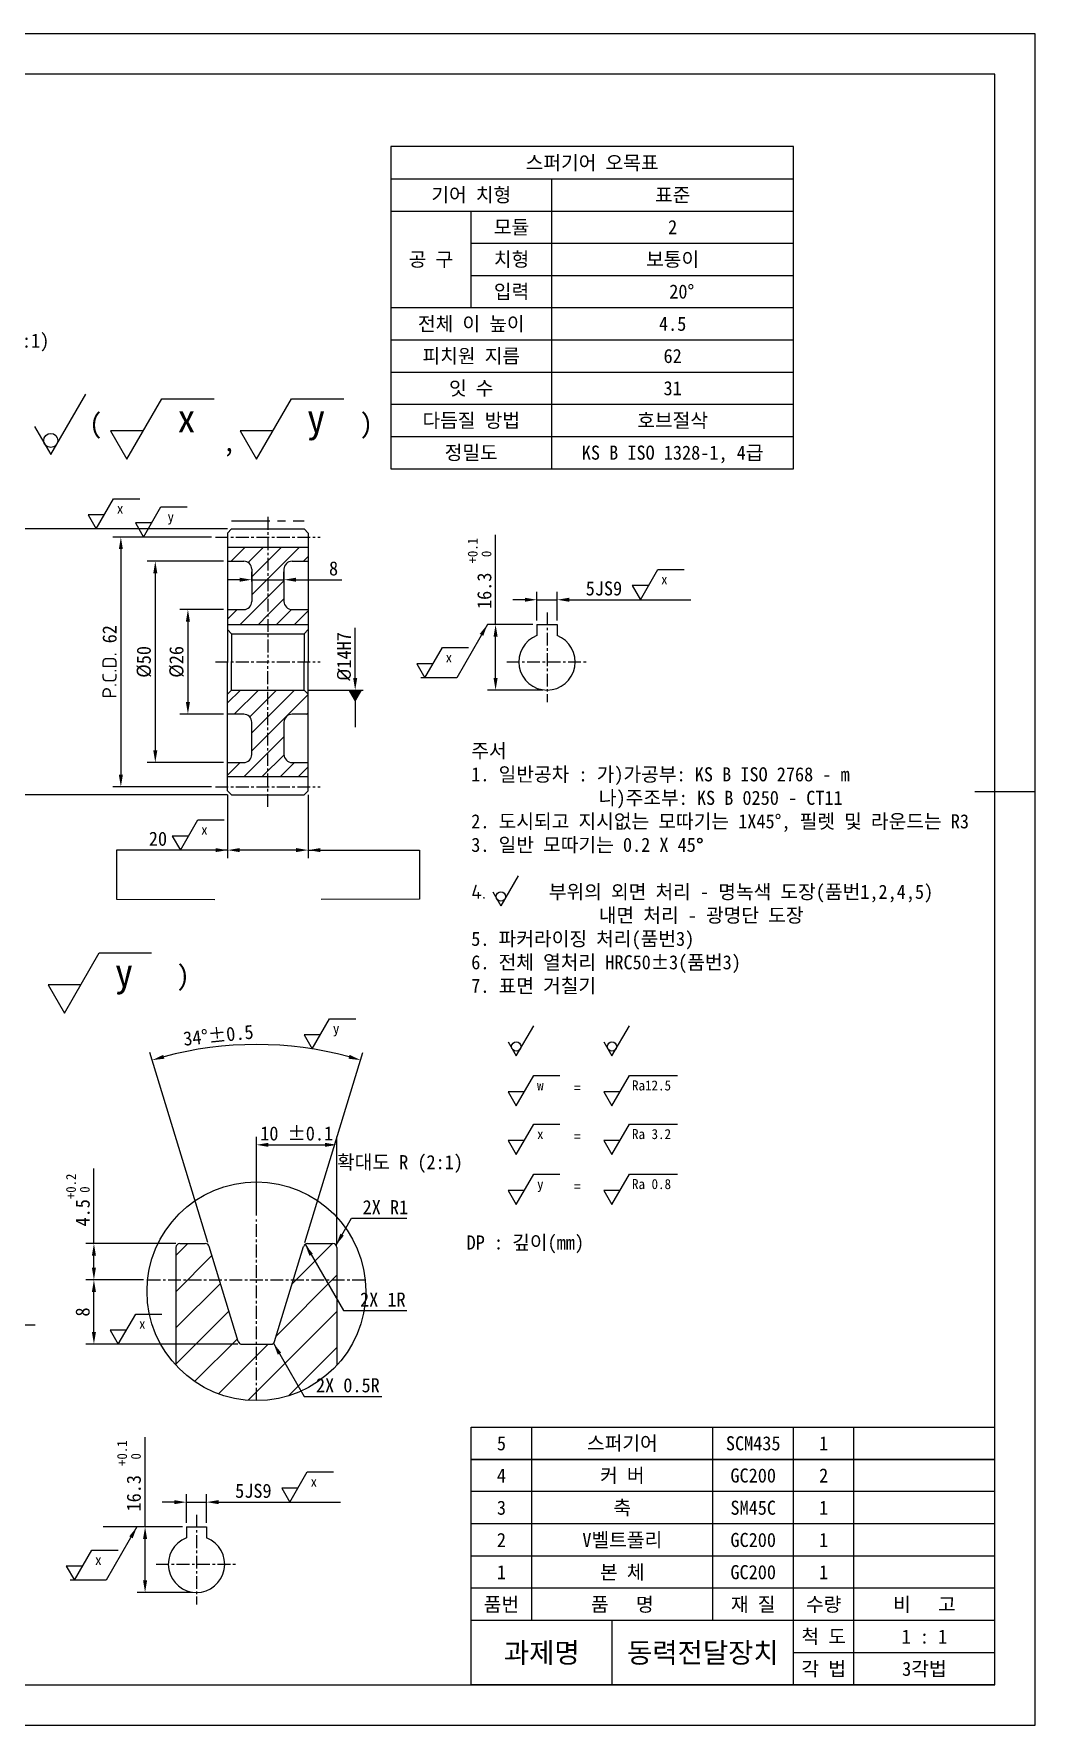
# Model space of a CAD drawing. Header units: millimetres. Extents: x 0 to 594, y 0 to 420.
# Drawn here: x 345.4 to 594, y 0 to 420 of the extents above; entities that cross this region are included whole.
import ezdxf
from ezdxf.enums import TextEntityAlignment as Align

# ---------------------------------------------------------------- set-up
doc = ezdxf.new("R2010")
doc.units = ezdxf.units.MM
doc.linetypes.add('CENTER', pattern=[50.8, 31.75, -6.35, 6.35, -6.35])
doc.linetypes.add('PHANTOM', pattern=[63.5, 31.75, -6.35, 6.35, -6.35, 6.35, -6.35])
for name, color, linetype in [('가상선', 1, 'PHANTOM'), ('문자', 2, 'Continuous'), ('외형선', 3, 'Continuous'), ('윤곽선_중심마크', 4, 'Continuous'), ('중심선', 1, 'CENTER'), ('치수선', 7, 'Continuous'), ('해칭선', 7, 'Continuous')]:
    doc.layers.add(name, color=color, linetype=linetype)
doc.styles.add('문자 H3.5', font='GulimChe.ttf', dxfattribs={"height": 3.5})
doc.styles.add('문자 H5', font='GulimChe.ttf', dxfattribs={"height": 5})
doc.dimstyles.new('기본', dxfattribs={"dimtxt": 3.5, "dimasz": 3, "dimexe": 2, "dimexo": 1, "dimgap": 1, "dimtad": 1, "dimdsep": 46, "dimtxsty": '문자 H3.5', "dimcen": 0, "dimclrd": 256, "dimclre": 256, "dimclrt": 2, "dimazin": 2, "dimtfac": 1, "dimtmove": 0, "dimatfit": 3, "dimfxl": 1, "dimlwd": -1, "dimlwe": -1, "dimarcsym": 1})

# ---------------------------------------------------------------- blocks, each defined once
blk = doc.blocks.new('*D32')
at = {"layer": 'Defpoints', "color": 0, "transparency": 16777216}
for p in [(420.66, 144.11), (400.66, 125.6), (420.66, 118.6)]:
    blk.add_point(p, dxfattribs=at)
at = {"layer": '치수선', "transparency": 16777216}
for p, q in [((400.66, 126.6), (400.66, 146.11)), ((403.66, 144.11), (417.66, 144.11)), ((420.66, 119.6), (420.66, 146.11))]:
    blk.add_line(p, q, dxfattribs=at)
for points in [[(403.66, 144.61), (403.66, 143.61), (400.66, 144.11)], [(417.66, 144.61), (417.66, 143.61), (420.66, 144.11)]]:
    blk.add_solid(points, dxfattribs=at)
at = {"layer": '치수선', "color": 2, "transparency": 16777216, "insert": (410.66, 146.91), "char_height": 3.5, "attachment_point": 5, "style": '문자 H3.5'}
blk.add_mtext('10 {\\H1x;%%P0.1}', dxfattribs=at)
blk = doc.blocks.new('*D33')
at = {"layer": 'Defpoints', "color": 0, "transparency": 16777216}
for p in [(360.32, 119.6), (381.66, 119.6), (373.67, 110.6)]:
    blk.add_point(p, dxfattribs=at)
at = {"layer": '치수선', "transparency": 16777216}
for p, q in [((360.32, 119.6), (360.32, 138.21)), ((380.66, 119.6), (358.32, 119.6)), ((360.32, 113.6), (360.32, 116.6)), ((372.67, 110.6), (358.32, 110.6))]:
    blk.add_line(p, q, dxfattribs=at)
for points in [[(359.82, 116.6), (360.82, 116.6), (360.32, 119.6)], [(359.82, 113.6), (360.82, 113.6), (360.32, 110.6)]]:
    blk.add_solid(points, dxfattribs=at)
at = {"layer": '치수선', "color": 2, "transparency": 16777216, "insert": (356.36, 130.4), "char_height": 3.5, "attachment_point": 5, "rotation": 90, "style": '문자 H3.5'}
blk.add_mtext('4.5{\\H0.7x;\\S+0.2^  0;}', dxfattribs=at)
blk = doc.blocks.new('*D34')
at = {"layer": 'Defpoints', "color": 0, "transparency": 16777216}
for p in [(360.32, 110.6), (373.67, 110.6), (397.09, 94.6)]:
    blk.add_point(p, dxfattribs=at)
at = {"layer": '치수선', "transparency": 16777216}
for p, q in [((372.67, 110.6), (358.32, 110.6)), ((360.32, 97.6), (360.32, 107.6)), ((396.09, 94.6), (358.32, 94.6))]:
    blk.add_line(p, q, dxfattribs=at)
for points in [[(359.82, 107.6), (360.82, 107.6), (360.32, 110.6)], [(359.82, 97.6), (360.82, 97.6), (360.32, 94.6)]]:
    blk.add_solid(points, dxfattribs=at)
at = {"layer": '치수선', "color": 2, "transparency": 16777216, "insert": (357.53, 102.6), "char_height": 3.5, "attachment_point": 5, "rotation": 90, "style": '문자 H3.5'}
blk.add_mtext('8', dxfattribs=at)
blk = doc.blocks.new('*D35')
at = {"layer": 'Defpoints', "color": 0, "transparency": 16777216}
for p in [(409.4, 168.58), (388.92, 118.89), (412.4, 118.89), (396.14, 95.31), (405.18, 95.31)]:
    blk.add_point(p, dxfattribs=at)
at = {"layer": '치수선', "transparency": 16777216}
for p, q in [((388.63, 119.85), (374.2, 167.06)), ((412.69, 119.85), (427.12, 167.06))]:
    blk.add_line(p, q, dxfattribs=at)
blk.add_arc((400.66, 80.51), 88.51, 74.9422, 105.0578, dxfattribs=at)
for points in [[(377.81, 165.5), (377.53, 166.46), (374.78, 165.15)], [(423.79, 166.46), (423.52, 165.5), (426.54, 165.15)]]:
    blk.add_solid(points, dxfattribs=at)
at = {"layer": '치수선', "color": 2, "transparency": 16777216, "insert": (391.21, 171.32), "char_height": 3.5, "attachment_point": 5, "rotation": 5.942, "style": '문자 H3.5'}
blk.add_mtext('34°%%P0.5', dxfattribs=at)
blk = doc.blocks.new('*D38')
at = {"layer": 'Defpoints', "color": 0, "transparency": 16777216}
for p in [(388.28, 55.38), (383.28, 49.25), (388.28, 49.25)]:
    blk.add_point(p, dxfattribs=at)
at = {"layer": '치수선', "transparency": 16777216}
for p, q in [((380.28, 55.38), (377.28, 55.38)), ((383.28, 50.25), (383.28, 57.38)), ((383.28, 55.38), (388.28, 55.38)), ((388.28, 50.25), (388.28, 57.38)), ((391.28, 55.38), (405.54, 55.38))]:
    blk.add_line(p, q, dxfattribs=at)
for points in [[(380.28, 55.88), (380.28, 54.88), (383.28, 55.38)], [(391.28, 55.88), (391.28, 54.88), (388.28, 55.38)]]:
    blk.add_solid(points, dxfattribs=at)
at = {"layer": '치수선', "color": 2, "transparency": 16777216, "insert": (399.91, 58.17), "char_height": 3.5, "attachment_point": 5, "style": '문자 H3.5'}
blk.add_mtext('5JS9', dxfattribs=at)
blk = doc.blocks.new('*D39')
at = {"layer": 'Defpoints', "color": 0, "transparency": 16777216}
for p in [(383.28, 49.25), (373.02, 32.95), (385.78, 32.95)]:
    blk.add_point(p, dxfattribs=at)
at = {"layer": '치수선', "transparency": 16777216}
for p, q in [((373.02, 49.25), (373.02, 71.54)), ((382.28, 49.25), (371.02, 49.25)), ((373.02, 35.95), (373.02, 46.25)), ((384.78, 32.95), (371.02, 32.95))]:
    blk.add_line(p, q, dxfattribs=at)
for points in [[(372.52, 46.25), (373.52, 46.25), (373.02, 49.25)], [(372.52, 35.95), (373.52, 35.95), (373.02, 32.95)]]:
    blk.add_solid(points, dxfattribs=at)
at = {"layer": '치수선', "color": 2, "transparency": 16777216, "insert": (369.05, 61.89), "char_height": 3.5, "attachment_point": 5, "rotation": 90, "style": '문자 H3.5'}
blk.add_mtext('16.3 {\\H0.7x;\\S+0.1^  0;}', dxfattribs=at)
blk = doc.blocks.new('*D55')
at = {"layer": 'Defpoints', "color": 0, "transparency": 16777216}
for p in [(393.51, 277.04), (383.66, 251.04), (393.51, 251.04)]:
    blk.add_point(p, dxfattribs=at)
at = {"layer": '치수선', "transparency": 16777216}
for p, q in [((392.51, 277.04), (381.66, 277.04)), ((383.66, 274.04), (383.66, 254.04)), ((392.51, 251.04), (381.66, 251.04))]:
    blk.add_line(p, q, dxfattribs=at)
for points in [[(383.16, 274.04), (384.16, 274.04), (383.66, 277.04)], [(383.16, 254.04), (384.16, 254.04), (383.66, 251.04)]]:
    blk.add_solid(points, dxfattribs=at)
at = {"layer": '치수선', "color": 2, "transparency": 16777216, "insert": (380.87, 264.04), "char_height": 3.5, "attachment_point": 5, "rotation": 90, "style": '문자 H3.5'}
blk.add_mtext('%%c26', dxfattribs=at)
blk = doc.blocks.new('*D56')
at = {"layer": 'Defpoints', "color": 0, "transparency": 16777216}
for p in [(393.51, 289.04), (375.56, 239.04), (393.51, 239.04)]:
    blk.add_point(p, dxfattribs=at)
at = {"layer": '치수선', "transparency": 16777216}
for p, q in [((392.51, 289.04), (373.56, 289.04)), ((375.56, 286.04), (375.56, 242.04)), ((392.51, 239.04), (373.56, 239.04))]:
    blk.add_line(p, q, dxfattribs=at)
for points in [[(375.06, 286.04), (376.06, 286.04), (375.56, 289.04)], [(375.06, 242.04), (376.06, 242.04), (375.56, 239.04)]]:
    blk.add_solid(points, dxfattribs=at)
at = {"layer": '치수선', "color": 2, "transparency": 16777216, "insert": (372.77, 264.04), "char_height": 3.5, "attachment_point": 5, "rotation": 90, "style": '문자 H3.5'}
blk.add_mtext('%%c50', dxfattribs=at)
blk = doc.blocks.new('*D57')
at = {"layer": 'Defpoints', "color": 0, "transparency": 16777216}
for p in [(390.51, 295.04), (367.01, 233.04), (390.51, 233.04)]:
    blk.add_point(p, dxfattribs=at)
at = {"layer": '치수선', "transparency": 16777216}
for p, q in [((389.51, 295.04), (365.01, 295.04)), ((367.01, 292.04), (367.01, 236.04)), ((389.51, 233.04), (365.01, 233.04))]:
    blk.add_line(p, q, dxfattribs=at)
for points in [[(366.51, 292.04), (367.51, 292.04), (367.01, 295.04)], [(366.51, 236.04), (367.51, 236.04), (367.01, 233.04)]]:
    blk.add_solid(points, dxfattribs=at)
at = {"layer": '치수선', "color": 2, "transparency": 16777216, "insert": (364.22, 264.04), "char_height": 3.5, "attachment_point": 5, "rotation": 90, "style": '문자 H3.5'}
blk.add_mtext('{\\fISOCPEUR|b0|i0|c0|p34;P.C.D. }62', dxfattribs=at)
blk = doc.blocks.new('*D58')
at = {"layer": 'Defpoints', "color": 0, "transparency": 16777216}
for p in [(394.51, 297.04), (340.26, 231.04), (394.51, 231.04)]:
    blk.add_point(p, dxfattribs=at)
at = {"layer": '치수선', "transparency": 16777216}
for p, q in [((393.51, 297.04), (338.26, 297.04)), ((340.26, 294.04), (340.26, 234.04)), ((393.51, 231.04), (338.26, 231.04))]:
    blk.add_line(p, q, dxfattribs=at)
for points in [[(339.76, 294.04), (340.76, 294.04), (340.26, 297.04)], [(339.76, 234.04), (340.76, 234.04), (340.26, 231.04)]]:
    blk.add_solid(points, dxfattribs=at)
at = {"layer": '치수선', "color": 2, "transparency": 16777216, "insert": (337.47, 264.04), "char_height": 3.5, "attachment_point": 5, "rotation": 90, "style": '문자 H3.5'}
blk.add_mtext('%%c66', dxfattribs=at)
blk = doc.blocks.new('*D59')
at = {"layer": 'Defpoints', "color": 0, "transparency": 16777216}
for p in [(399.51, 283.04), (407.51, 284.44), (407.51, 283.04)]:
    blk.add_point(p, dxfattribs=at)
at = {"layer": '문자', "color": 7, "transparency": 16777216}
for p, q in [((399.51, 284.04), (399.51, 286.44)), ((407.51, 284.04), (407.51, 286.44)), ((396.51, 284.44), (393.51, 284.44)), ((399.51, 284.44), (407.51, 284.44)), ((410.51, 284.44), (421.87, 284.44))]:
    blk.add_line(p, q, dxfattribs=at)
for points in [[(396.51, 284.94), (396.51, 283.94), (399.51, 284.44)], [(410.51, 284.94), (410.51, 283.94), (407.51, 284.44)]]:
    blk.add_solid(points, dxfattribs=at)
at = {"layer": '문자', "color": 2, "transparency": 16777216, "insert": (419.82, 287.23), "char_height": 3.5, "attachment_point": 5, "style": '문자 H3.5'}
blk.add_mtext('8', dxfattribs=at)
blk = doc.blocks.new('*D60')
at = {"layer": 'Defpoints', "color": 0, "transparency": 16777216}
for p in [(412.51, 271.04), (425.19, 271.04), (412.51, 257.04)]:
    blk.add_point(p, dxfattribs=at)
at = {"layer": '문자', "color": 7, "transparency": 16777216}
for p, q in [((425.19, 260.04), (425.19, 272.52)), ((413.51, 257.04), (427.19, 257.04))]:
    blk.add_line(p, q, dxfattribs=at)
blk.add_solid([(424.69, 260.04), (425.69, 260.04), (425.19, 257.04)], dxfattribs=at)
at = {"layer": '문자', "color": 2, "transparency": 16777216, "insert": (422.39, 265.39), "char_height": 3.5, "attachment_point": 5, "rotation": 90, "style": '문자 H3.5'}
blk.add_mtext('{\\fISOCPEUR|b0|i0|c0|p34;%%C}14H7', dxfattribs=at)
blk = doc.blocks.new('_None')
blk = doc.blocks.new('*D61')
at = {"layer": 'Defpoints', "color": 0, "transparency": 16777216}
for p in [(475.31, 279.47), (470.31, 273.34), (475.31, 273.34)]:
    blk.add_point(p, dxfattribs=at)
at = {"layer": '치수선', "transparency": 16777216}
for p, q in [((470.31, 274.34), (470.31, 281.47)), ((475.31, 274.34), (475.31, 281.47)), ((467.31, 279.47), (464.31, 279.47)), ((470.31, 279.47), (475.31, 279.47)), ((478.31, 279.47), (492.56, 279.47))]:
    blk.add_line(p, q, dxfattribs=at)
for points in [[(467.31, 279.97), (467.31, 278.97), (470.31, 279.47)], [(478.31, 279.97), (478.31, 278.97), (475.31, 279.47)]]:
    blk.add_solid(points, dxfattribs=at)
at = {"layer": '치수선', "color": 2, "transparency": 16777216, "insert": (486.94, 282.26), "char_height": 3.5, "attachment_point": 5, "style": '문자 H3.5'}
blk.add_mtext('5JS9', dxfattribs=at)
blk = doc.blocks.new('*D62')
at = {"layer": 'Defpoints', "color": 0, "transparency": 16777216}
for p in [(470.31, 273.34), (460.04, 257.04), (472.81, 257.04)]:
    blk.add_point(p, dxfattribs=at)
at = {"layer": '치수선', "transparency": 16777216}
for p, q in [((460.04, 273.34), (460.04, 295.63)), ((469.31, 273.34), (458.04, 273.34)), ((460.04, 260.04), (460.04, 270.34)), ((471.81, 257.04), (458.04, 257.04))]:
    blk.add_line(p, q, dxfattribs=at)
for points in [[(459.54, 270.34), (460.54, 270.34), (460.04, 273.34)], [(459.54, 260.04), (460.54, 260.04), (460.04, 257.04)]]:
    blk.add_solid(points, dxfattribs=at)
at = {"layer": '치수선', "color": 2, "transparency": 16777216, "insert": (456.08, 285.99), "char_height": 3.5, "attachment_point": 5, "rotation": 90, "style": '문자 H3.5'}
blk.add_mtext('16.3 {\\H0.7x;\\S+0.1^  0;}', dxfattribs=at)
blk = doc.blocks.new('*D63')
at = {"layer": 'Defpoints', "color": 0, "transparency": 16777216}
for p in [(393.51, 232.04), (413.51, 232.04), (413.51, 217.3)]:
    blk.add_point(p, dxfattribs=at)
at = {"layer": '문자', "color": 7, "transparency": 16777216}
for p, q in [((393.51, 231.04), (393.51, 215.3)), ((413.51, 231.04), (413.51, 215.3)), ((393.51, 217.3), (373, 217.3)), ((410.51, 217.3), (396.51, 217.3))]:
    blk.add_line(p, q, dxfattribs=at)
for points in [[(396.51, 217.8), (396.51, 216.8), (393.51, 217.3)], [(410.51, 217.8), (410.51, 216.8), (413.51, 217.3)]]:
    blk.add_solid(points, dxfattribs=at)
at = {"layer": '문자', "color": 2, "transparency": 16777216, "insert": (376.22, 220.09), "char_height": 3.5, "attachment_point": 5, "style": '문자 H3.5'}
blk.add_mtext('20', dxfattribs=at)

msp = doc.modelspace()

# ---------------------------------------------------------------- hatches: boundary and pattern name
h = msp.add_hatch()
h.set_pattern_fill('ANSI31', color=256, scale=2)
h.set_pattern_definition([(45, (-2133.6707, -4032.13), (-4.490128, 4.490128), [])])
edge = h.paths.add_edge_path()
edge.add_arc((400.66, 107.745), 27.145, 222.5425, 270)
edge.add_line((400.66, 80.599), (400.66, 94.601))
edge.add_line((400.66, 94.601), (397.092, 94.601))
edge.add_arc((397.092, 95.601), 1, 197, 270, ccw=False)
edge.add_line((396.136, 95.309), (388.925, 118.893))
edge.add_arc((387.969, 118.601), 1, 17, 90)
edge.add_line((387.969, 119.601), (381.66, 119.601))
edge.add_arc((381.66, 118.601), 1, 90, 180)
edge.add_line((380.66, 118.601), (380.66, 89.391))
edge = h.paths.add_edge_path()
edge.add_arc((400.66, 107.745), 27.145, 270, 317.4575)
edge.add_line((420.66, 89.391), (420.66, 118.601))
edge.add_arc((419.66, 118.601), 1, 0, 90)
edge.add_line((419.66, 119.601), (413.352, 119.601))
edge.add_arc((413.352, 118.601), 1, 90, 163)
edge.add_line((412.395, 118.893), (405.185, 95.309))
edge.add_arc((404.229, 95.601), 1, 270, 343, ccw=False)
edge.add_line((404.229, 94.601), (400.66, 94.601))
edge.add_line((400.66, 94.601), (400.66, 80.599))
at = {"layer": '문자'}
h = msp.add_hatch(dxfattribs=at)
h.set_pattern_fill('ANSI31', color=0)
h.set_pattern_definition([(45, (-23.1248, -72.9586), (-2.245064, 2.245064), [])])
h.paths.add_polyline_path([(403.51, 257.042), (394.51, 257.042), (393.51, 256.042), (393.51, 251.042), (397.51, 251.042, -0.4142136), (399.51, 249.042), (399.51, 241.042, -0.4142136), (397.51, 239.042), (393.51, 239.042), (393.51, 235.542), (403.51, 235.542)])
h.paths.add_polyline_path([(413.51, 256.042), (412.51, 257.042), (403.51, 257.042), (403.51, 235.542), (413.51, 235.542), (413.51, 239.042), (409.51, 239.042, -0.4142136), (407.51, 241.042), (407.51, 249.042, -0.4142136), (409.51, 251.042), (413.51, 251.042)])

# ---------------------------------------------------------------- linework, layer by layer
for p, q in [((434, 384.001), (534, 384.001)), ((474, 312.001), (474, 384.001)), ((434, 376.001), (534, 376.001)), ((454, 352.001), (454, 376.001)), ((454, 368.001), (534, 368.001)), ((454, 360.001), (534, 360.001)), ((434, 352.001), (534, 352.001)), ((434, 344.001), (534, 344.001)), ((434, 336.001), (534, 336.001)), ((434, 328.001), (534, 328.001)), ((434, 320.001), (534, 320.001))]:
    msp.add_line(p, q)
at = {"color": 3}
for p, q in [((470.31, 273.342), (470.31, 270.581)), ((470.31, 273.342), (475.31, 273.342)), ((475.31, 273.342), (475.31, 270.581)), ((380.66, 118.601), (380.66, 89.391)), ((381.66, 119.601), (387.969, 119.601)), ((396.136, 95.309), (388.925, 118.893)), ((405.185, 95.309), (412.395, 118.893)), ((413.352, 119.601), (419.66, 119.601)), ((420.66, 118.601), (420.66, 89.391)), ((397.092, 94.601), (404.229, 94.601)), ((383.284, 49.251), (383.284, 46.489)), ((383.284, 49.251), (388.284, 49.251)), ((388.284, 49.251), (388.284, 46.489))]:
    msp.add_line(p, q, dxfattribs=at)
at = {"color": 1, "linetype": 'CENTER', "ltscale": 0.1}
for p, q in [((472.81, 276.342), (472.81, 254.042)), ((462.81, 264.042), (482.81, 264.042)), ((400.66, 80.599), (400.66, 125.601)), ((373.666, 110.601), (427.655, 110.601)), ((385.784, 52.251), (385.784, 29.951)), ((375.784, 39.951), (395.784, 39.951))]:
    msp.add_line(p, q, dxfattribs=at)
msp.add_lwpolyline([(0, 0), (594, 0), (594, 420), (0, 420)], close=True)
at = {"color": 3}
for centre, radius, start, end in [((472.81, 264.042), 7, 110.92483, 69.07517), ((381.66, 118.601), 1, 90, 180), ((387.969, 118.601), 1, 17, 90), ((413.352, 118.601), 1, 90, 163), ((419.66, 118.601), 1, 0, 90), ((397.092, 95.601), 1, 197, 270), ((404.229, 95.601), 1, 270, 343), ((385.784, 39.951), 7, 110.92483, 69.07517)]:
    msp.add_arc(centre, radius, start, end, dxfattribs=at)
at = {"layer": '가상선', "color": 3, "linetype": 'Continuous', "ltscale": 0.3}
msp.add_circle((400.66, 107.745), 27.145, dxfattribs=at)
at = {"layer": '문자', "color": 0, "linetype": 'Continuous'}
for p, q in [((394.407, 289.042), (397.907, 292.542)), ((398.584, 288.73), (402.397, 292.542)), ((403.51, 289.166), (406.887, 292.542)), ((403.51, 284.675), (411.377, 292.542)), ((412.367, 289.042), (413.51, 290.185)), ((399.51, 285.166), (403.51, 289.166)), ((399.51, 280.675), (403.51, 284.675)), ((403.51, 280.185), (407.51, 284.185)), ((396.667, 273.342), (403.51, 280.185)), ((403.51, 275.695), (407.51, 279.695)), ((393.51, 274.675), (395.877, 277.042)), ((401.157, 273.342), (403.51, 275.695)), ((405.648, 273.342), (409.354, 277.048)), ((410.138, 273.342), (413.51, 276.715))]:
    msp.add_line(p, q, dxfattribs=at)
at = {"layer": '외형선'}
for p, q in [((394.51, 297.042), (393.51, 296.042)), ((393.51, 296.042), (393.51, 264.042)), ((394.51, 297.042), (412.51, 297.042)), ((412.51, 297.042), (413.51, 296.042)), ((413.51, 296.042), (413.51, 272.042)), ((393.51, 292.542), (413.51, 292.542)), ((393.51, 289.042), (397.51, 289.042)), ((409.51, 289.042), (413.51, 289.042)), ((393.51, 277.042), (397.51, 277.042)), ((393.51, 273.342), (413.51, 273.342)), ((409.51, 277.042), (413.51, 277.042)), ((393.51, 272.042), (394.51, 271.042)), ((393.51, 272.042), (393.51, 264.042)), ((394.51, 271.042), (412.51, 271.042)), ((394.51, 271.042), (394.51, 264.042)), ((413.51, 272.042), (412.51, 271.042)), ((412.51, 271.042), (412.51, 264.042)), ((413.51, 272.042), (413.51, 264.042)), ((393.51, 232.042), (393.51, 264.042)), ((393.51, 256.042), (393.51, 264.042)), ((394.51, 257.042), (394.51, 264.042)), ((412.51, 257.042), (412.51, 264.042)), ((413.51, 256.042), (413.51, 264.042)), ((393.51, 256.042), (394.51, 257.042)), ((394.51, 257.042), (412.51, 257.042)), ((413.51, 256.042), (412.51, 257.042)), ((413.51, 232.042), (413.51, 256.042)), ((393.51, 235.542), (413.51, 235.542)), ((393.51, 232.042), (394.51, 231.042)), ((394.51, 231.042), (412.51, 231.042)), ((413.51, 232.042), (412.51, 231.042)), ((469, 26), (469, 74)), ((514, 26), (514, 74)), ((534, 10), (534, 74)), ((549, 10), (549, 74)), ((584, 66), (454, 66)), ((584, 58), (454, 58)), ((584, 50), (454, 50)), ((584, 42), (454, 42)), ((584, 34), (454, 34)), ((584, 26), (454, 26)), ((489, 10), (489, 26)), ((584, 18), (534, 18))]:
    msp.add_line(p, q, dxfattribs=at)
msp.add_lwpolyline([(534, 312.001), (534, 392.001), (434, 392.001), (434, 312.001)], close=True, dxfattribs=at)
for points in [[(393.51, 239.042), (397.51, 239.042, 0.4142136), (399.51, 241.042), (399.51, 249.042, 0.4142136), (397.51, 251.042), (393.51, 251.042)], [(413.51, 251.042), (409.51, 251.042, 0.4142136), (407.51, 249.042), (407.51, 241.042, 0.4142136), (409.51, 239.042), (413.51, 239.042)]]:
    msp.add_lwpolyline(points, format="xyb", dxfattribs=at)
for centre, start, end in [((397.51, 287.042), 0, 90), ((409.51, 287.042), 90, 180), ((397.51, 279.042), 270, 0), ((409.51, 279.042), 180, 270)]:
    msp.add_arc(centre, 2, start, end, dxfattribs=at)
at = {"layer": '윤곽선_중심마크', "color": 4, "linetype": 'CENTER', "ltscale": 0.3}
msp.add_line((394.51, 299.042), (412.51, 299.042), dxfattribs=at)
at = {"layer": '윤곽선_중심마크'}
for p, q in [((594, 231.804), (579, 231.804)), ((454, 10), (454, 74)), ((454, 74), (584, 74)), ((454, 66), (584, 66)), ((584, 10), (584, 18)), ((584, 10), (454, 10)), ((454, 10), (489, 10))]:
    msp.add_line(p, q, dxfattribs=at)
msp.add_lwpolyline([(584, 410), (10, 410), (10, 10), (584, 10)], close=True, dxfattribs=at)
at = {"layer": '중심선', "ltscale": 0.1}
for p, q in [((403.51, 300.042), (403.51, 264.042)), ((390.51, 295.042), (416.51, 295.042)), ((403.51, 228.042), (403.51, 264.042)), ((390.51, 233.042), (416.51, 233.042))]:
    msp.add_line(p, q, dxfattribs=at)
at = {"layer": '중심선', "color": 3, "linetype": 'Continuous'}
for p, q in [((399.51, 287.042), (399.51, 279.042)), ((407.51, 287.042), (407.51, 279.042))]:
    msp.add_line(p, q, dxfattribs=at)
at = {"layer": '중심선', "linetype": 'CENTER', "ltscale": 0.1}
msp.add_line((390.51, 264.042), (416.51, 264.042), dxfattribs=at)
at = {"layer": '치수선', "color": 7}
for p, q in [((492.563, 279.471), (508.55, 279.471)), ((465.678, 210.92), (461.348, 203.42)), ((459.327, 206.92), (461.348, 203.42)), ((405.537, 55.379), (421.523, 55.379)), ((371.017, 49.251), (362.646, 49.251))]:
    msp.add_line(p, q, dxfattribs=at)
for points in [[(345.573, 322.529), (349.615, 315.529), (358.275, 330.529)], [(372.534, 321.39), (364.451, 321.39), (368.493, 314.39), (377.153, 329.39), (390.153, 329.39)], [(404.721, 321.39), (396.638, 321.39), (400.68, 314.39), (409.34, 329.39), (422.34, 329.39)], [(362.894, 300.542), (358.853, 300.542), (360.873, 297.042), (365.204, 304.542), (371.704, 304.542)], [(374.656, 298.542), (370.614, 298.542), (372.635, 295.042), (376.965, 302.542), (383.465, 302.542)], [(498.013, 282.971), (493.971, 282.971), (495.992, 279.471), (500.322, 286.971), (506.822, 286.971)], [(444.52, 263.572), (440.479, 263.572), (442.5, 260.072), (446.83, 267.572), (453.33, 267.572)], [(383.816, 220.797), (379.774, 220.797), (381.795, 217.297), (386.125, 224.797), (392.625, 224.797)], [(357.021, 183.806), (348.938, 183.806), (352.98, 176.806), (361.64, 191.806), (374.64, 191.806)], [(416.527, 171.425), (412.486, 171.425), (414.506, 167.925), (418.837, 175.425), (425.337, 175.425)], [(463.171, 169.676), (465.192, 166.176), (469.522, 173.676)], [(486.923, 169.676), (488.943, 166.176), (493.273, 173.676)], [(467.213, 157.288), (463.171, 157.288), (465.192, 153.788), (469.522, 161.288), (476.022, 161.288)], [(490.964, 157.288), (486.923, 157.288), (488.943, 153.788), (493.273, 161.288), (505.228, 161.288)], [(467.213, 145.212), (463.171, 145.212), (465.192, 141.712), (469.522, 149.212), (476.022, 149.212)], [(490.964, 145.212), (486.923, 145.212), (488.943, 141.712), (493.273, 149.212), (505.228, 149.212)], [(467.213, 132.795), (463.171, 132.795), (465.192, 129.295), (469.522, 136.795), (476.022, 136.795)], [(490.964, 132.795), (486.923, 132.795), (488.943, 129.295), (493.273, 136.795), (505.228, 136.795)], [(368.4, 98.101), (364.359, 98.101), (366.38, 94.601), (370.71, 102.101), (377.21, 102.101)], [(336.966, 95.403), (332.925, 95.403), (334.945, 91.903), (339.276, 99.403), (345.776, 99.403)], [(410.986, 58.879), (406.945, 58.879), (408.966, 55.379), (413.296, 62.879), (419.796, 62.879)], [(357.494, 39.481), (353.453, 39.481), (355.473, 35.981), (359.803, 43.481), (366.303, 43.481)]]:
    msp.add_lwpolyline(points, dxfattribs=at)
for centre, radius in [((349.615, 319.029), 1.75), ((461.348, 205.753), 1.167), ((465.192, 168.509), 1.167), ((488.943, 168.509), 1.167)]:
    msp.add_circle(centre, radius, dxfattribs=at)

# ---------------------------------------------------------------- texts
at = {"layer": '문자'}
for s, height, style, p in [('스퍼기어 오목표', 3.5, '문자 H3.5', (484, 388.001)), ('기어 치형', 3.5, '문자 H3.5', (454, 380.001)), ('표준', 3.5, '문자 H3.5', (504, 380.001)), ('모듈', 3.5, '문자 H3.5', (464, 372.001)), ('2', 3.5, '문자 H3.5', (504, 372.001)), ('공 구', 3.5, '문자 H3.5', (444, 364.001)), ('치형', 3.5, '문자 H3.5', (464, 364.001)), ('보통이', 3.5, '문자 H3.5', (504, 364.001)), ('입력', 3.5, '문자 H3.5', (464, 356.001)), ('  20%%D', 3.5, '문자 H3.5', (504, 356.001)), ('전체 이 높이', 3.5, '문자 H3.5', (454, 348.001)), ('4.5', 3.5, '문자 H3.5', (504, 348.001)), ('피치원 지름', 3.5, '문자 H3.5', (454, 340.001)), ('62', 3.5, '문자 H3.5', (504, 340.001)), ('잇 수', 3.5, '문자 H3.5', (454, 332.001)), ('31', 3.5, '문자 H3.5', (504, 332.001)), ('다듬질 방법', 3.5, '문자 H3.5', (454, 324.001)), ('호브절삭', 3.5, '문자 H3.5', (504, 324.001)), ('정밀도', 3.5, '문자 H3.5', (454, 316.001)), ('KS B ISO 1328-1, 4급', 3.5, '문자 H3.5', (504, 316.001)), ('5', 3.5, '문자 H3.5', (461.5, 70)), ('스퍼기어', 3.5, '문자 H3.5', (491.5, 70)), ('SCM435', 3.5, '문자 H3.5', (524, 70)), ('1', 3.5, '문자 H3.5', (541.5, 70)), ('4', 3.5, '문자 H3.5', (461.5, 62)), ('커 버', 3.5, '문자 H3.5', (491.5, 62)), ('GC200', 3.5, '문자 H3.5', (524, 62)), ('2', 3.5, '문자 H3.5', (541.5, 62)), ('3', 3.5, '문자 H3.5', (461.5, 54)), ('축', 3.5, '문자 H3.5', (491.5, 54)), ('SM45C', 3.5, '문자 H3.5', (524, 54)), ('1', 3.5, '문자 H3.5', (541.5, 54)), ('2', 3.5, '문자 H3.5', (461.5, 46)), ('V벨트풀리', 3.5, '문자 H3.5', (491.5, 46)), ('GC200', 3.5, '문자 H3.5', (524, 46)), ('1', 3.5, '문자 H3.5', (541.5, 46)), ('1', 3.5, '문자 H3.5', (461.5, 38)), ('본 체', 3.5, '문자 H3.5', (491.5, 38)), ('GC200', 3.5, '문자 H3.5', (524, 38)), ('1', 3.5, '문자 H3.5', (541.5, 38)), ('품번', 3.5, '문자 H3.5', (461.5, 30)), ('품   명', 3.5, '문자 H3.5', (491.5, 30)), ('재 질', 3.5, '문자 H3.5', (524, 30)), ('수량', 3.5, '문자 H3.5', (541.5, 30)), ('비   고', 3.5, '문자 H3.5', (566.5, 30)), ('과제명', 5, '문자 H5', (471.5, 18)), ('동력전달장치', 5, '문자 H5', (511.5, 18)), ('척 도', 3.5, '문자 H3.5', (541.5, 22)), ('1 : 1', 3.5, '문자 H3.5', (566.5, 22)), ('각 법', 3.5, '문자 H3.5', (541.5, 14)), ('3각법', 3.5, '문자 H3.5', (566.5, 14))]:
    msp.add_text(s, height=height, dxfattribs=dict(at, style=style)).set_placement(p, align=Align.MIDDLE_CENTER)
at = {"layer": '문자', "color": 2, "ltscale": 2, "style": '문자 H5'}
for s, p in [('(', (360.791, 323.245)), (')', (427.941, 323.245)), (')', (382.472, 186.161))]:
    msp.add_text(s, height=5, dxfattribs=at).set_placement(p, align=Align.MIDDLE_CENTER)
at = {"layer": '문자', "color": 2}
for s, height, style, p in [('  x', 7, '문자 H3.5', (378.78, 324.544)), ('  y', 7, '문자 H3.5', (410.966, 324.544)), (',', 5, '문자 H5', (393.903, 318.82)), (' x', 2.5, '문자 H3.5', (366.017, 302.12)), ('  y', 2.5, '문자 H3.5', (377.778, 300.12)), (' x', 2.5, '문자 H3.5', (501.135, 284.548)), (' x', 2.5, '문자 H3.5', (447.643, 265.15)), (' x', 2.5, '문자 H3.5', (386.938, 222.374)), ('  y', 7, '문자 H3.5', (363.267, 186.961)), (' y', 2.5, '문자 H3.5', (419.65, 173.003)), ('  Ra12.5', 2.5, '문자 H3.5', (497.143, 158.866)), (' w', 2.5, '문자 H3.5', (470.335, 158.866)), ('=', 2.5, '문자 H3.5', (480.324, 158.249)), (' x', 2.5, '문자 H3.5', (470.335, 146.789)), ('  Ra 3.2', 2.5, '문자 H3.5', (497.143, 146.789)), ('=', 2.5, '문자 H3.5', (480.324, 146.172)), (' y', 2.5, '문자 H3.5', (470.335, 134.373)), ('  Ra 0.8', 2.5, '문자 H3.5', (497.143, 134.373)), ('=', 2.5, '문자 H3.5', (480.324, 133.756)), (' x', 2.5, '문자 H3.5', (371.523, 99.678)), (' x', 2.5, '문자 H3.5', (414.109, 60.457)), (' x', 2.5, '문자 H3.5', (360.617, 41.058))]:
    msp.add_text(s, height=height, dxfattribs=dict(at, style=style)).set_placement(p, align=Align.MIDDLE_CENTER)
at = {"layer": '문자', "color": 2, "char_height": 3.5, "attachment_point": 7, "style": '문자 H3.5'}
for s, insert in [('2X R1', (427.026, 126.876)), ('2X 0.5R', (415.449, 82.603))]:
    msp.add_mtext(s, dxfattribs=dict(at, insert=insert))
at = {"layer": '치수선', "color": 7, "char_height": 3.5, "attachment_point": 1, "style": '문자 H3.5'}
for s, insert in [('{\\C2;확대도 P (2:1)}', (317.963, 345.563)), ('{\\C2;확대도 R (2:1)}', (420.66, 141.56))]:
    msp.add_mtext_dynamic_manual_height_columns(s, width=34.07821, gutter_width=17.5, heights=[0], dxfattribs=dict(at, insert=insert))
at = {"layer": '치수선', "color": 2, "insert": (426.393, 103.938), "char_height": 3.5, "attachment_point": 7, "style": '문자 H3.5'}
msp.add_mtext('2X 1R', dxfattribs=at)
at = {"layer": '해칭선', "color": 3, "char_height": 3.5, "attachment_point": 1, "style": '문자 H3.5'}
for s, insert in [('{\\C2;주서\\P1. 일반공차 : 가)가공부: KS B ISO 2768 - m\\P              나)주조부: KS B 0250 - CT11\\P\\fGulimChe|b1|i0|c129|p49;2. 도시되고 지시없는 모따기는 1X45%%D, 필렛 및 라운드는 R3\\P\\fGulimChe|b0|i0|c129|p49;3. 일반 모따기는 0.2 X 45\\fISOCPEUR|b0|i0|c0|p34;%%D\\P\\P4.       \\fGulimChe|b0|i0|c129|p49;부위의 외면 처리 - 명녹색 도장(품번1,2,4,5)\\P              내면 처리 - 광명단 도장\\P5. 파커라이징 처리(품번3)\\P6. 전체 열처리 HRC50%%P3(품번3)\\P7. 표면 거칠기}', (454, 243.704)), ('{\\C2;\\P\\P\\P\\P\\P\\PDP : 깊이(mm)}', (452.851, 156.625))]:
    msp.add_mtext_dynamic_manual_height_columns(s, width=136.32507, gutter_width=17.5, heights=[0], dxfattribs=dict(at, insert=insert))

# ---------------------------------------------------------------- dimensions: what is measured, and where the dimension line sits
at = {"layer": '문자', "color": 7}
dim = msp.add_linear_dim(base=(407.51, 284.44), p1=(399.51, 283.042), p2=(407.51, 283.042), dimstyle='기본', override={"dimclrd": 7, "dimclre": 7}, dxfattribs=at)
dim.commit()
dim.dimension.update_dxf_attribs({"geometry": '*D59', "text_midpoint": (419.819, 284.44), "dimtype": 160})
at = {"layer": '문자', "color": 3}
dim = msp.add_linear_dim(base=(425.186, 271.042), p1=(412.51, 257.042), p2=(412.51, 271.042), angle=90, text='{\\fISOCPEUR|b0|i0|c0|p34;%%C}<>H7', dimstyle='기본', override={"dimblk2": 'None', "dimsah": 1, "dimse2": 1, "dimsd2": 1, "dimclrd": 7, "dimclre": 7}, dxfattribs=at)
dim.commit()
dim.dimension.update_dxf_attribs({"geometry": '*D60', "text_midpoint": (425.186, 265.39), "dimtype": 160})
dim = msp.add_linear_dim(base=(413.51, 217.297), p1=(393.51, 232.042), p2=(413.51, 232.042), dimstyle='기본', override={"dimclrd": 7, "dimclre": 7}, dxfattribs=at)
dim.commit()
dim.dimension.update_dxf_attribs({"geometry": '*D63', "text_midpoint": (376.219, 217.297), "dimtype": 160})
at = {"layer": '치수선', "color": 7}
for base, p1, p2, text, picture, middle in [((340.258, 231.042), (394.51, 297.042), (394.51, 231.042), '%%c66', '*D58', (337.469, 264.042)), ((367.009, 233.042), (390.51, 295.042), (390.51, 233.042), '{\\fISOCPEUR|b0|i0|c0|p34;P.C.D. }62', '*D57', (364.219, 264.042)), ((375.559, 239.042), (393.51, 289.042), (393.51, 239.042), '%%c50', '*D56', (372.77, 264.042)), ((383.663, 251.042), (393.51, 277.042), (393.51, 251.042), '%%c26', '*D55', (380.874, 264.042))]:
    dim = msp.add_linear_dim(base=base, p1=p1, p2=p2, angle=90, text=text, dimstyle='기본', dxfattribs=at)
    dim.commit()
    dim.dimension.update_dxf_attribs({"geometry": picture, "text_midpoint": middle})
at = {"layer": '치수선', "color": 3}
for base, p1, p2, text, picture, middle in [((460.043, 257.042), (470.31, 273.342), (472.81, 257.042), '<> {\\H0.7x;\\S+0.1^  0;}', '*D62', (460.043, 285.985)), ((360.318, 119.601), (373.666, 110.601), (381.66, 119.601), '4.5{\\H0.7x;\\S+0.2^  0;}', '*D33', (360.318, 130.405)), ((360.318, 110.601), (397.092, 94.601), (373.666, 110.601), '8', '*D34', (360.318, 102.601)), ((373.017, 32.951), (383.284, 49.251), (385.784, 32.951), '<> {\\H0.7x;\\S+0.1^  0;}', '*D39', (373.017, 61.894))]:
    dim = msp.add_linear_dim(base=base, p1=p1, p2=p2, angle=90, text=text, dimstyle='기본', dxfattribs=at)
    dim.commit()
    dim.dimension.update_dxf_attribs({"geometry": picture, "text_midpoint": middle, "dimtype": 160})
for base, p1, p2, text, picture, middle in [((475.31, 279.471), (470.31, 273.342), (475.31, 273.342), '<>JS9', '*D61', (486.937, 279.471)), ((420.66, 144.109), (400.66, 125.601), (420.66, 118.601), '10 {\\H1x;%%P0.1}', '*D32', (410.66, 144.109)), ((388.284, 55.379), (383.284, 49.251), (388.284, 49.251), '<>JS9', '*D38', (399.91, 55.379))]:
    dim = msp.add_linear_dim(base=base, p1=p1, p2=p2, text=text, dimstyle='기본', dxfattribs=at)
    dim.commit()
    dim.dimension.update_dxf_attribs({"geometry": picture, "text_midpoint": middle, "dimtype": 160})
dim = msp.add_angular_dim_2l(base=(409.399, 168.582), line1=((405.185, 95.309), (412.395, 118.893)), line2=((396.136, 95.309), (388.925, 118.893)), text='<>%%P0.5', dimstyle='기본', dxfattribs=at)
dim.commit()
dim.dimension.update_dxf_attribs({"geometry": '*D35', "text_midpoint": (391.498, 168.539), "dimtype": 162})

# ---------------------------------------------------------------- leaders
at = {"layer": '문자', "color": 7}
for points in [[(458.043, 273.342), (450.382, 260.072), (441.443, 260.072)], [(371.017, 49.251), (363.355, 35.981), (354.416, 35.981)]]:
    msp.add_leader(points, dimstyle='기본', override={"dimgap": 1, "dimtad": 1, "dimclrd": 7}, dxfattribs=at)
at = {"layer": '치수선', "color": 7}
for points, override in [([(425.186, 257.042), (425.186, 247.845)], {"dimgap": 1, "dimtad": 1, "dimldrblk": 'DatumFilled'}), ([(393.51, 217.297), (365.905, 217.297), (365.905, 205.134), (390.318, 205.024)], {"dimgap": 1, "dimtad": 1}), ([(413.51, 217.297), (441.116, 217.297), (441.116, 205.134), (416.703, 205.024)], {"dimgap": 1, "dimtad": 1})]:
    msp.add_leader(points, dimstyle='기본', override=override, dxfattribs=at)
at = {"layer": '치수선', "color": 3, "annotation_type": 0, "has_hookline": 1, "hookline_direction": 0}
for points, text_width in [([(420.443, 119.223), (424.285, 125.876), (426.026, 125.876)], 11.021), ([(412.757, 119.405), (422.264, 102.938), (425.393, 102.938)], 11.617), ([(404.887, 94.848), (412.534, 81.603), (414.449, 81.603)], 16.383)]:
    msp.add_leader(points, dimstyle='기본', override={"dimgap": 1, "dimtad": 1}, dxfattribs=dict(at, text_width=text_width))

doc.saveas('drawing.dxf')
